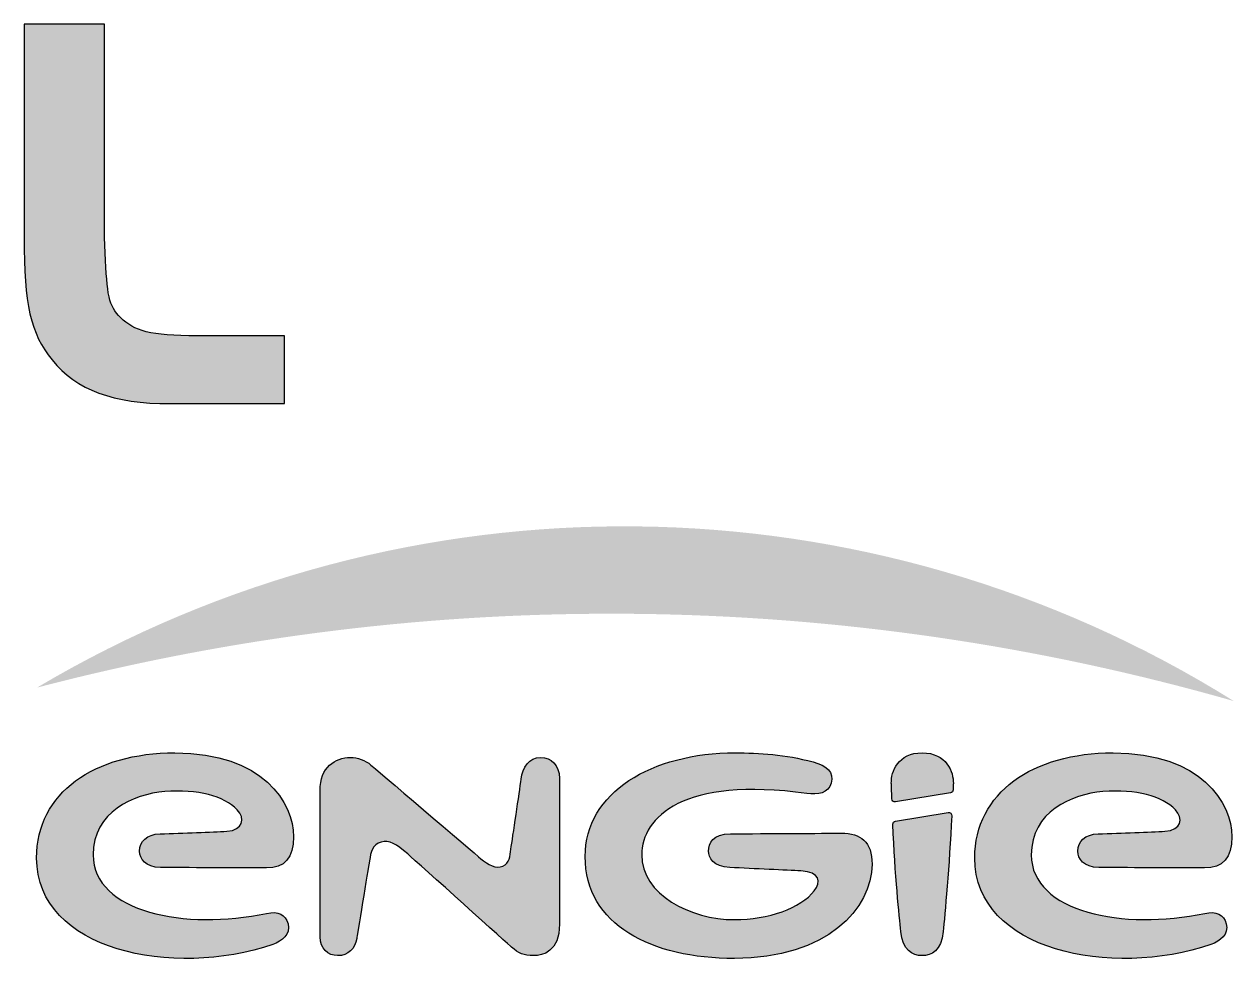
# Paper-space layout 'A0' of a CAD drawing. Header units: millimetres. Extents: x -1102 to 86, y 80 to 920.
# Drawn here: x -56.96 to -36.76, y 121.52 to 137.48 of the extents above; entities that cross this region are included whole.
import ezdxf
from ezdxf.enums import TextEntityAlignment as Align

# ---------------------------------------------------------------- set-up
doc = ezdxf.new("R2010")
doc.units = ezdxf.units.MM
doc.header["$LTSCALE"] = 0.5
doc.layers.add('Border', color=7, linetype='Continuous', lineweight=0)
for name, color, linetype in [('Border_TextCZAtr', 7, 'Continuous'), ('BorderBW', 7, 'Continuous'), ('BorderColor', 7, 'Continuous')]:
    doc.layers.add(name, color=color, linetype=linetype)
doc.styles.add('Arial_1.5', font='arial.ttf', dxfattribs={"height": 1.5})
doc.styles.add('Arial_4.0', font='arial.ttf', dxfattribs={"width": 0.9, "height": 4})
doc.styles.add('Arial_6.5', font='arial.ttf', dxfattribs={"width": 0.8, "height": 6.5})

# ---------------------------------------------------------------- blocks, each defined once
blk = doc.blocks.new('LogoTE')
at = {"layer": 'BorderColor', "true_color": 0x1c2691, "extrusion": (0, 0, -1)}
h = blk.add_hatch(color=164, dxfattribs=at)
edge = h.paths.add_edge_path()
edge.add_line((-14.873, 7.43), (-14.873, 3.864))
edge.add_line((-14.873, 3.864), (-14.893, 3.483))
edge.add_spline(control_points=[(-14.893, 3.483), (-14.92, 2.836), (-14.959, 2.694), (-15.186, 2.486), (-15.426, 2.276), (-15.711, 2.219), (-16.584, 2.219)], knot_values=[0, 0, 0, 0, 0.5, 0.5, 0.5, 1, 1, 1, 1], degree=3, periodic=0)
edge.add_line((-16.584, 2.219), (-17.878, 2.219))
edge.add_line((-17.878, 2.219), (-17.878, 1.088))
edge.add_line((-17.878, 1.088), (-15.976, 1.088))
edge.add_spline(control_points=[(-15.976, 1.088), (-15.016, 1.088), (-14.407, 1.315), (-13.999, 1.819), (-13.636, 2.257), (-13.532, 2.752), (-13.532, 3.864)], knot_values=[0, 0, 0, 0, 0.5, 0.5, 0.5, 1, 1, 1, 1], degree=3, periodic=0)
edge.add_line((-13.532, 3.864), (-13.532, 7.43))
edge.add_line((-13.532, 7.43), (-14.873, 7.43))
at = {"layer": 'BorderColor', "true_color": 0x00aaff}
blk.add_hatch(color=140, dxfattribs=at).paths.add_polyline_path([(33.736, -3.882, 0.280782), (13.747, -3.657, -0.13455)])
h = blk.add_hatch(color=140, dxfattribs=at)
edge = h.paths.add_edge_path()
edge.add_spline(control_points=[(17.582, -7.43), (16.23, -7.721), (14.685, -7.41), (14.685, -6.454), (14.685, -5.732), (15.354, -5.438), (15.88, -5.396), (16.435, -5.352), (16.867, -5.468), (17.09, -5.699), (17.229, -5.843), (17.191, -6.04), (16.918, -6.057), (16.665, -6.072), (16.195, -6.087), (15.801, -6.101), (15.579, -6.11), (15.46, -6.229), (15.46, -6.39), (15.46, -6.517), (15.555, -6.663), (15.811, -6.664), (16.179, -6.665), (17.113, -6.671), (17.577, -6.672), (17.882, -6.674), (18.033, -6.502), (18.033, -6.15), (18.033, -5.592), (17.528, -4.747), (16.049, -4.747), (14.709, -4.747), (13.74, -5.414), (13.74, -6.505), (13.74, -8.052), (16.016, -8.524), (17.685, -7.949), (17.843, -7.895), (17.985, -7.781), (17.939, -7.605), (17.901, -7.448), (17.771, -7.388), (17.582, -7.43)], knot_values=[0, 0, 0, 0, 0.071429, 0.071429, 0.071429, 0.142857, 0.142857, 0.142857, 0.214286, 0.214286, 0.214286, 0.285714, 0.285714, 0.285714, 0.357143, 0.357143, 0.357143, 0.428571, 0.428571, 0.428571, 0.5, 0.5, 0.5, 0.571429, 0.571429, 0.571429, 0.642857, 0.642857, 0.642857, 0.714286, 0.714286, 0.714286, 0.785714, 0.785714, 0.785714, 0.857143, 0.857143, 0.857143, 0.928571, 0.928571, 0.928571, 1, 1, 1, 1], degree=3, periodic=0)
h = blk.add_hatch(color=140, dxfattribs=at)
edge = h.paths.add_edge_path()
edge.add_spline(control_points=[(22.16, -4.825), (21.962, -4.825), (21.858, -4.988), (21.834, -5.186), (21.805, -5.404), (21.689, -6.164), (21.663, -6.356), (21.649, -6.472), (21.64, -6.593), (21.527, -6.642), (21.416, -6.692), (21.279, -6.616), (21.162, -6.517)], knot_values=[0, 0, 0, 0, 0.25, 0.25, 0.25, 0.5, 0.5, 0.5, 0.75, 0.75, 0.75, 1, 1, 1, 1], degree=3, periodic=0)
edge.add_line((21.162, -6.517), (19.324, -4.952))
edge.add_spline(control_points=[(19.324, -4.952), (19.227, -4.866), (19.102, -4.825), (18.983, -4.825), (18.724, -4.825), (18.474, -4.986), (18.474, -5.381)], knot_values=[0, 0, 0, 0, 0.5, 0.5, 0.5, 1, 1, 1, 1], degree=3, periodic=0)
edge.add_line((18.474, -5.381), (18.474, -7.825))
edge.add_spline(control_points=[(18.474, -7.825), (18.474, -8.015), (18.608, -8.137), (18.768, -8.137), (18.945, -8.137), (19.06, -8.02), (19.086, -7.848), (19.086, -7.848), (19.276, -6.683), (19.299, -6.553), (19.324, -6.402), (19.348, -6.283), (19.494, -6.239), (19.625, -6.197), (19.751, -6.274), (19.938, -6.437), (20.121, -6.596), (21.671, -7.996), (21.671, -7.996), (21.789, -8.096), (21.875, -8.137), (22.043, -8.137), (22.195, -8.137), (22.472, -8.075), (22.472, -7.609)], knot_values=[0, 0, 0, 0, 0.125, 0.125, 0.125, 0.25, 0.25, 0.25, 0.375, 0.375, 0.375, 0.5, 0.5, 0.5, 0.625, 0.625, 0.625, 0.75, 0.75, 0.75, 0.875, 0.875, 0.875, 1, 1, 1, 1], degree=3, periodic=0)
edge.add_line((22.472, -7.609), (22.472, -5.175))
edge.add_spline(control_points=[(22.472, -5.175), (22.472, -4.949), (22.333, -4.825), (22.16, -4.825)], knot_values=[0, 0, 0, 0, 1, 1, 1, 1], degree=3, periodic=0)
h = blk.add_hatch(color=140, dxfattribs=at)
edge = h.paths.add_edge_path()
edge.add_spline(control_points=[(27.183, -6.091), (26.878, -6.091), (25.933, -6.099), (25.329, -6.1), (25.036, -6.101), (24.962, -6.258), (24.962, -6.388), (24.962, -6.502), (25.042, -6.649), (25.316, -6.663), (25.731, -6.685), (26.263, -6.709), (26.506, -6.722), (26.836, -6.738), (26.84, -6.908), (26.729, -7.053), (26.504, -7.344), (25.961, -7.535), (25.397, -7.535), (24.658, -7.535), (23.847, -7.115), (23.847, -6.45), (23.847, -5.826), (24.542, -5.138), (26.606, -5.428), (26.788, -5.454), (26.967, -5.421), (27.012, -5.253), (27.059, -5.075), (26.943, -4.96), (26.708, -4.898), (26.241, -4.775), (25.814, -4.747), (25.407, -4.747), (24.016, -4.747), (22.903, -5.41), (22.903, -6.481), (22.903, -7.625), (24.013, -8.185), (25.397, -8.185), (26.942, -8.185), (27.695, -7.344), (27.695, -6.609), (27.695, -6.234), (27.504, -6.091), (27.183, -6.091)], knot_values=[0, 0, 0, 0, 0.066667, 0.066667, 0.066667, 0.133333, 0.133333, 0.133333, 0.2, 0.2, 0.2, 0.266667, 0.266667, 0.266667, 0.333333, 0.333333, 0.333333, 0.4, 0.4, 0.4, 0.466667, 0.466667, 0.466667, 0.533333, 0.533333, 0.533333, 0.6, 0.6, 0.6, 0.666667, 0.666667, 0.666667, 0.733333, 0.733333, 0.733333, 0.8, 0.8, 0.8, 0.866667, 0.866667, 0.866667, 0.933333, 0.933333, 0.933333, 1, 1, 1, 1], degree=3, periodic=0)
h = blk.add_hatch(color=140, dxfattribs=at)
edge = h.paths.add_edge_path()
edge.add_spline(control_points=[(28.532, -4.747), (28.128, -4.747), (28.01, -5.062), (28.016, -5.256), (28.017, -5.292), (28.02, -5.392), (28.026, -5.516), (28.027, -5.544), (28.053, -5.57), (28.087, -5.566)], knot_values=[0, 0, 0, 0, 0.333333, 0.333333, 0.333333, 0.666667, 0.666667, 0.666667, 1, 1, 1, 1], degree=3, periodic=0)
edge.add_line((28.087, -5.566), (29.004, -5.417))
edge.add_spline(control_points=[(29.004, -5.417), (29.033, -5.411), (29.047, -5.39), (29.048, -5.367), (29.051, -5.323), (29.052, -5.279), (29.052, -5.258), (29.057, -5.072), (28.937, -4.747), (28.532, -4.747)], knot_values=[0, 0, 0, 0, 0.333333, 0.333333, 0.333333, 0.666667, 0.666667, 0.666667, 1, 1, 1, 1], degree=3, periodic=0)
h = blk.add_hatch(color=140, dxfattribs=at)
edge = h.paths.add_edge_path()
edge.add_spline(control_points=[(33.25, -7.43), (31.9, -7.721), (30.354, -7.41), (30.354, -6.454), (30.354, -5.732), (31.024, -5.438), (31.551, -5.396), (32.103, -5.352), (32.538, -5.468), (32.76, -5.699), (32.9, -5.843), (32.861, -6.04), (32.587, -6.057), (32.336, -6.072), (31.863, -6.087), (31.471, -6.101), (31.249, -6.11), (31.13, -6.229), (31.13, -6.39), (31.13, -6.517), (31.226, -6.663), (31.481, -6.664), (31.85, -6.665), (32.783, -6.671), (33.247, -6.672), (33.552, -6.674), (33.704, -6.502), (33.704, -6.15), (33.704, -5.592), (33.197, -4.747), (31.719, -4.747), (30.379, -4.747), (29.41, -5.414), (29.41, -6.505), (29.41, -8.052), (31.687, -8.524), (33.355, -7.949), (33.512, -7.895), (33.656, -7.781), (33.61, -7.605), (33.571, -7.448), (33.441, -7.388), (33.25, -7.43)], knot_values=[0, 0, 0, 0, 0.071429, 0.071429, 0.071429, 0.142857, 0.142857, 0.142857, 0.214286, 0.214286, 0.214286, 0.285714, 0.285714, 0.285714, 0.357143, 0.357143, 0.357143, 0.428571, 0.428571, 0.428571, 0.5, 0.5, 0.5, 0.571429, 0.571429, 0.571429, 0.642857, 0.642857, 0.642857, 0.714286, 0.714286, 0.714286, 0.785714, 0.785714, 0.785714, 0.857143, 0.857143, 0.857143, 0.928571, 0.928571, 0.928571, 1, 1, 1, 1], degree=3, periodic=0)
h = blk.add_hatch(color=140, dxfattribs=at)
edge = h.paths.add_edge_path()
edge.add_spline(control_points=[(28.042, -5.942), (28.073, -6.786), (28.151, -7.485), (28.174, -7.731), (28.203, -8.047), (28.366, -8.137), (28.53, -8.137), (28.688, -8.137), (28.855, -8.055), (28.884, -7.734), (28.907, -7.463), (28.987, -6.628), (29.026, -5.803), (29.028, -5.76), (28.997, -5.741), (28.964, -5.747)], knot_values=[0, 0, 0, 0, 0.2, 0.2, 0.2, 0.4, 0.4, 0.4, 0.6, 0.6, 0.6, 0.8, 0.8, 0.8, 1, 1, 1, 1], degree=3, periodic=0)
edge.add_line((28.964, -5.747), (28.085, -5.89))
edge.add_spline(control_points=[(28.085, -5.89), (28.061, -5.896), (28.041, -5.917), (28.042, -5.942)], knot_values=[0, 0, 0, 0, 1, 1, 1, 1], degree=3, periodic=0)
at = {"layer": 'BorderColor', "color": 164, "true_color": 0x1c2691}
blk.add_open_spline([(14.873, 7.43), (14.873, 7.43), (14.873, 3.864), (14.873, 3.864), (14.873, 3.864), (14.893, 3.483), (14.893, 3.483), (14.92, 2.836), (14.959, 2.694), (15.186, 2.486), (15.426, 2.276), (15.711, 2.219), (16.584, 2.219), (16.584, 2.219), (17.878, 2.219), (17.878, 2.219), (17.878, 2.219), (17.878, 1.088), (17.878, 1.088), (17.878, 1.088), (16.439, 1.088), (16.439, 1.088), (16.439, 1.088), (15.976, 1.088), (15.976, 1.088), (15.016, 1.088), (14.407, 1.315), (13.999, 1.819), (13.636, 2.257), (13.532, 2.752), (13.532, 3.864), (13.532, 3.864), (13.532, 7.43), (13.532, 7.43), (13.532, 7.43), (14.873, 7.43), (14.873, 7.43)], degree=3, knots=[0, 0, 0, 0, 1, 1, 1, 2, 2, 2, 3, 3, 3, 4, 4, 4, 5, 5, 5, 6, 6, 6, 7, 7, 7, 8, 8, 8, 9, 9, 9, 10, 10, 10, 11, 11, 11, 12, 12, 12, 12], dxfattribs=at)
at = {"layer": 'BorderColor', "color": 140, "true_color": 0x00aaff}
for points, knots in [([(17.582, -7.43), (16.23, -7.721), (14.685, -7.41), (14.685, -6.454), (14.685, -5.732), (15.354, -5.438), (15.88, -5.396), (16.435, -5.352), (16.867, -5.468), (17.09, -5.699), (17.229, -5.843), (17.191, -6.04), (16.918, -6.057), (16.665, -6.072), (16.195, -6.087), (15.801, -6.101), (15.579, -6.11), (15.46, -6.229), (15.46, -6.39), (15.46, -6.517), (15.555, -6.663), (15.811, -6.664), (16.179, -6.665), (17.113, -6.671), (17.577, -6.672), (17.882, -6.674), (18.033, -6.502), (18.033, -6.15), (18.033, -5.592), (17.528, -4.747), (16.049, -4.747), (14.709, -4.747), (13.74, -5.414), (13.74, -6.505), (13.74, -8.052), (16.016, -8.524), (17.685, -7.949), (17.843, -7.895), (17.985, -7.781), (17.939, -7.605), (17.901, -7.448), (17.771, -7.388), (17.582, -7.43)], [0, 0, 0, 0, 1, 1, 1, 2, 2, 2, 3, 3, 3, 4, 4, 4, 5, 5, 5, 6, 6, 6, 7, 7, 7, 8, 8, 8, 9, 9, 9, 10, 10, 10, 11, 11, 11, 12, 12, 12, 13, 13, 13, 14, 14, 14, 14]), ([(22.16, -4.825), (21.962, -4.825), (21.858, -4.988), (21.834, -5.186), (21.805, -5.404), (21.689, -6.164), (21.663, -6.356), (21.649, -6.472), (21.64, -6.593), (21.527, -6.642), (21.416, -6.692), (21.279, -6.616), (21.162, -6.517), (21.046, -6.418), (19.324, -4.952), (19.324, -4.952), (19.227, -4.866), (19.102, -4.825), (18.983, -4.825), (18.724, -4.825), (18.474, -4.986), (18.474, -5.381), (18.474, -5.381), (18.474, -7.825), (18.474, -7.825), (18.474, -8.015), (18.608, -8.137), (18.768, -8.137), (18.945, -8.137), (19.06, -8.02), (19.086, -7.848), (19.086, -7.848), (19.276, -6.683), (19.299, -6.553), (19.324, -6.402), (19.348, -6.283), (19.494, -6.239), (19.625, -6.197), (19.751, -6.274), (19.938, -6.437), (20.121, -6.596), (21.671, -7.996), (21.671, -7.996), (21.789, -8.096), (21.875, -8.137), (22.043, -8.137), (22.195, -8.137), (22.472, -8.075), (22.472, -7.609), (22.472, -7.609), (22.472, -5.175), (22.472, -5.175), (22.472, -4.949), (22.333, -4.825), (22.16, -4.825)], [0, 0, 0, 0, 1, 1, 1, 2, 2, 2, 3, 3, 3, 4, 4, 4, 5, 5, 5, 6, 6, 6, 7, 7, 7, 8, 8, 8, 9, 9, 9, 10, 10, 10, 11, 11, 11, 12, 12, 12, 13, 13, 13, 14, 14, 14, 15, 15, 15, 16, 16, 16, 17, 17, 17, 18, 18, 18, 18]), ([(27.183, -6.091), (26.878, -6.091), (25.933, -6.099), (25.329, -6.1), (25.036, -6.101), (24.962, -6.258), (24.962, -6.388), (24.962, -6.502), (25.042, -6.649), (25.316, -6.663), (25.731, -6.685), (26.263, -6.709), (26.506, -6.722), (26.836, -6.738), (26.84, -6.908), (26.729, -7.053), (26.504, -7.344), (25.961, -7.535), (25.397, -7.535), (24.658, -7.535), (23.847, -7.115), (23.847, -6.45), (23.847, -5.826), (24.542, -5.138), (26.606, -5.428), (26.788, -5.454), (26.967, -5.421), (27.012, -5.253), (27.059, -5.075), (26.943, -4.96), (26.708, -4.898), (26.241, -4.775), (25.814, -4.747), (25.407, -4.747), (24.016, -4.747), (22.903, -5.41), (22.903, -6.481), (22.903, -7.625), (24.013, -8.185), (25.397, -8.185), (26.942, -8.185), (27.695, -7.344), (27.695, -6.609), (27.695, -6.234), (27.504, -6.091), (27.183, -6.091)], [0, 0, 0, 0, 1, 1, 1, 2, 2, 2, 3, 3, 3, 4, 4, 4, 5, 5, 5, 6, 6, 6, 7, 7, 7, 8, 8, 8, 9, 9, 9, 10, 10, 10, 11, 11, 11, 12, 12, 12, 13, 13, 13, 14, 14, 14, 15, 15, 15, 15]), ([(28.532, -4.747), (28.128, -4.747), (28.01, -5.062), (28.016, -5.256), (28.017, -5.292), (28.02, -5.392), (28.026, -5.516), (28.027, -5.544), (28.053, -5.57), (28.087, -5.566), (28.087, -5.566), (29.004, -5.417), (29.004, -5.417), (29.033, -5.411), (29.047, -5.39), (29.048, -5.367), (29.051, -5.323), (29.052, -5.279), (29.052, -5.258), (29.057, -5.072), (28.937, -4.747), (28.532, -4.747)], [0, 0, 0, 0, 1, 1, 1, 2, 2, 2, 3, 3, 3, 4, 4, 4, 5, 5, 5, 6, 6, 6, 7, 7, 7, 7]), ([(33.25, -7.43), (31.9, -7.721), (30.354, -7.41), (30.354, -6.454), (30.354, -5.732), (31.024, -5.438), (31.551, -5.396), (32.103, -5.352), (32.538, -5.468), (32.76, -5.699), (32.9, -5.843), (32.861, -6.04), (32.587, -6.057), (32.336, -6.072), (31.863, -6.087), (31.471, -6.101), (31.249, -6.11), (31.13, -6.229), (31.13, -6.39), (31.13, -6.517), (31.226, -6.663), (31.481, -6.664), (31.85, -6.665), (32.783, -6.671), (33.247, -6.672), (33.552, -6.674), (33.704, -6.502), (33.704, -6.15), (33.704, -5.592), (33.197, -4.747), (31.719, -4.747), (30.379, -4.747), (29.41, -5.414), (29.41, -6.505), (29.41, -8.052), (31.687, -8.524), (33.355, -7.949), (33.512, -7.895), (33.656, -7.781), (33.61, -7.605), (33.571, -7.448), (33.441, -7.388), (33.25, -7.43)], [0, 0, 0, 0, 1, 1, 1, 2, 2, 2, 3, 3, 3, 4, 4, 4, 5, 5, 5, 6, 6, 6, 7, 7, 7, 8, 8, 8, 9, 9, 9, 10, 10, 10, 11, 11, 11, 12, 12, 12, 13, 13, 13, 14, 14, 14, 14]), ([(28.042, -5.942), (28.073, -6.786), (28.151, -7.485), (28.174, -7.731), (28.203, -8.047), (28.366, -8.137), (28.53, -8.137), (28.688, -8.137), (28.855, -8.055), (28.884, -7.734), (28.907, -7.463), (28.987, -6.628), (29.026, -5.803), (29.028, -5.76), (28.997, -5.741), (28.964, -5.747), (28.964, -5.747), (28.085, -5.89), (28.085, -5.89), (28.061, -5.896), (28.041, -5.917), (28.042, -5.942)], [0, 0, 0, 0, 1, 1, 1, 2, 2, 2, 3, 3, 3, 4, 4, 4, 5, 5, 5, 6, 6, 6, 7, 7, 7, 7])]:
    blk.add_open_spline(points, degree=3, knots=knots, dxfattribs=at)
blk = doc.blocks.new('LogoTEbw')
at = {"layer": 'BorderBW', "extrusion": (0, 0, -1)}
h = blk.add_hatch(color=256, dxfattribs=at)
edge = h.paths.add_edge_path()
edge.add_line((-14.873, 7.43), (-14.873, 3.864))
edge.add_line((-14.873, 3.864), (-14.893, 3.483))
edge.add_spline(control_points=[(-14.893, 3.483), (-14.92, 2.836), (-14.959, 2.694), (-15.186, 2.486), (-15.426, 2.276), (-15.711, 2.219), (-16.584, 2.219)], knot_values=[0, 0, 0, 0, 0.5, 0.5, 0.5, 1, 1, 1, 1], degree=3, periodic=0)
edge.add_line((-16.584, 2.219), (-17.878, 2.219))
edge.add_line((-17.878, 2.219), (-17.878, 1.088))
edge.add_line((-17.878, 1.088), (-15.976, 1.088))
edge.add_spline(control_points=[(-15.976, 1.088), (-15.016, 1.088), (-14.407, 1.315), (-13.999, 1.819), (-13.636, 2.257), (-13.532, 2.752), (-13.532, 3.864)], knot_values=[0, 0, 0, 0, 0.5, 0.5, 0.5, 1, 1, 1, 1], degree=3, periodic=0)
edge.add_line((-13.532, 3.864), (-13.532, 7.43))
edge.add_line((-13.532, 7.43), (-14.873, 7.43))
at = {"layer": 'BorderBW'}
blk.add_hatch(color=256, dxfattribs=at).paths.add_polyline_path([(33.736, -3.882, 0.280782), (13.747, -3.657, -0.13455)])
h = blk.add_hatch(color=256, dxfattribs=at)
edge = h.paths.add_edge_path()
edge.add_spline(control_points=[(17.582, -7.43), (16.23, -7.721), (14.685, -7.41), (14.685, -6.454), (14.685, -5.732), (15.354, -5.438), (15.88, -5.396), (16.435, -5.352), (16.867, -5.468), (17.09, -5.699), (17.229, -5.843), (17.191, -6.04), (16.918, -6.057), (16.665, -6.072), (16.195, -6.087), (15.801, -6.101), (15.579, -6.11), (15.46, -6.229), (15.46, -6.39), (15.46, -6.517), (15.555, -6.663), (15.811, -6.664), (16.179, -6.665), (17.113, -6.671), (17.577, -6.672), (17.882, -6.674), (18.033, -6.502), (18.033, -6.15), (18.033, -5.592), (17.528, -4.747), (16.049, -4.747), (14.709, -4.747), (13.74, -5.414), (13.74, -6.505), (13.74, -8.052), (16.016, -8.524), (17.685, -7.949), (17.843, -7.895), (17.985, -7.781), (17.939, -7.605), (17.901, -7.448), (17.771, -7.388), (17.582, -7.43)], knot_values=[0, 0, 0, 0, 0.071429, 0.071429, 0.071429, 0.142857, 0.142857, 0.142857, 0.214286, 0.214286, 0.214286, 0.285714, 0.285714, 0.285714, 0.357143, 0.357143, 0.357143, 0.428571, 0.428571, 0.428571, 0.5, 0.5, 0.5, 0.571429, 0.571429, 0.571429, 0.642857, 0.642857, 0.642857, 0.714286, 0.714286, 0.714286, 0.785714, 0.785714, 0.785714, 0.857143, 0.857143, 0.857143, 0.928571, 0.928571, 0.928571, 1, 1, 1, 1], degree=3, periodic=0)
h = blk.add_hatch(color=256, dxfattribs=at)
edge = h.paths.add_edge_path()
edge.add_spline(control_points=[(22.16, -4.825), (21.962, -4.825), (21.858, -4.988), (21.834, -5.186), (21.805, -5.404), (21.689, -6.164), (21.663, -6.356), (21.649, -6.472), (21.64, -6.593), (21.527, -6.642), (21.416, -6.692), (21.279, -6.616), (21.162, -6.517)], knot_values=[0, 0, 0, 0, 0.25, 0.25, 0.25, 0.5, 0.5, 0.5, 0.75, 0.75, 0.75, 1, 1, 1, 1], degree=3, periodic=0)
edge.add_line((21.162, -6.517), (19.324, -4.952))
edge.add_spline(control_points=[(19.324, -4.952), (19.227, -4.866), (19.102, -4.825), (18.983, -4.825), (18.724, -4.825), (18.474, -4.986), (18.474, -5.381)], knot_values=[0, 0, 0, 0, 0.5, 0.5, 0.5, 1, 1, 1, 1], degree=3, periodic=0)
edge.add_line((18.474, -5.381), (18.474, -7.825))
edge.add_spline(control_points=[(18.474, -7.825), (18.474, -8.015), (18.608, -8.137), (18.768, -8.137), (18.945, -8.137), (19.06, -8.02), (19.086, -7.848), (19.086, -7.848), (19.276, -6.683), (19.299, -6.553), (19.324, -6.402), (19.348, -6.283), (19.494, -6.239), (19.625, -6.197), (19.751, -6.274), (19.938, -6.437), (20.121, -6.596), (21.671, -7.996), (21.671, -7.996), (21.789, -8.096), (21.875, -8.137), (22.043, -8.137), (22.195, -8.137), (22.472, -8.075), (22.472, -7.609)], knot_values=[0, 0, 0, 0, 0.125, 0.125, 0.125, 0.25, 0.25, 0.25, 0.375, 0.375, 0.375, 0.5, 0.5, 0.5, 0.625, 0.625, 0.625, 0.75, 0.75, 0.75, 0.875, 0.875, 0.875, 1, 1, 1, 1], degree=3, periodic=0)
edge.add_line((22.472, -7.609), (22.472, -5.175))
edge.add_spline(control_points=[(22.472, -5.175), (22.472, -4.949), (22.333, -4.825), (22.16, -4.825)], knot_values=[0, 0, 0, 0, 1, 1, 1, 1], degree=3, periodic=0)
h = blk.add_hatch(color=256, dxfattribs=at)
edge = h.paths.add_edge_path()
edge.add_spline(control_points=[(27.183, -6.091), (26.878, -6.091), (25.933, -6.099), (25.329, -6.1), (25.036, -6.101), (24.962, -6.258), (24.962, -6.388), (24.962, -6.502), (25.042, -6.649), (25.316, -6.663), (25.731, -6.685), (26.263, -6.709), (26.506, -6.722), (26.836, -6.738), (26.84, -6.908), (26.729, -7.053), (26.504, -7.344), (25.961, -7.535), (25.397, -7.535), (24.658, -7.535), (23.847, -7.115), (23.847, -6.45), (23.847, -5.826), (24.542, -5.138), (26.606, -5.428), (26.788, -5.454), (26.967, -5.421), (27.012, -5.253), (27.059, -5.075), (26.943, -4.96), (26.708, -4.898), (26.241, -4.775), (25.814, -4.747), (25.407, -4.747), (24.016, -4.747), (22.903, -5.41), (22.903, -6.481), (22.903, -7.625), (24.013, -8.185), (25.397, -8.185), (26.942, -8.185), (27.695, -7.344), (27.695, -6.609), (27.695, -6.234), (27.504, -6.091), (27.183, -6.091)], knot_values=[0, 0, 0, 0, 0.066667, 0.066667, 0.066667, 0.133333, 0.133333, 0.133333, 0.2, 0.2, 0.2, 0.266667, 0.266667, 0.266667, 0.333333, 0.333333, 0.333333, 0.4, 0.4, 0.4, 0.466667, 0.466667, 0.466667, 0.533333, 0.533333, 0.533333, 0.6, 0.6, 0.6, 0.666667, 0.666667, 0.666667, 0.733333, 0.733333, 0.733333, 0.8, 0.8, 0.8, 0.866667, 0.866667, 0.866667, 0.933333, 0.933333, 0.933333, 1, 1, 1, 1], degree=3, periodic=0)
h = blk.add_hatch(color=256, dxfattribs=at)
edge = h.paths.add_edge_path()
edge.add_spline(control_points=[(28.532, -4.747), (28.128, -4.747), (28.01, -5.062), (28.016, -5.256), (28.017, -5.292), (28.02, -5.392), (28.026, -5.516), (28.027, -5.544), (28.053, -5.57), (28.087, -5.566)], knot_values=[0, 0, 0, 0, 0.333333, 0.333333, 0.333333, 0.666667, 0.666667, 0.666667, 1, 1, 1, 1], degree=3, periodic=0)
edge.add_line((28.087, -5.566), (29.004, -5.417))
edge.add_spline(control_points=[(29.004, -5.417), (29.033, -5.411), (29.047, -5.39), (29.048, -5.367), (29.051, -5.323), (29.052, -5.279), (29.052, -5.258), (29.057, -5.072), (28.937, -4.747), (28.532, -4.747)], knot_values=[0, 0, 0, 0, 0.333333, 0.333333, 0.333333, 0.666667, 0.666667, 0.666667, 1, 1, 1, 1], degree=3, periodic=0)
h = blk.add_hatch(color=256, dxfattribs=at)
edge = h.paths.add_edge_path()
edge.add_spline(control_points=[(33.25, -7.43), (31.9, -7.721), (30.354, -7.41), (30.354, -6.454), (30.354, -5.732), (31.024, -5.438), (31.551, -5.396), (32.103, -5.352), (32.538, -5.468), (32.76, -5.699), (32.9, -5.843), (32.861, -6.04), (32.587, -6.057), (32.336, -6.072), (31.863, -6.087), (31.471, -6.101), (31.249, -6.11), (31.13, -6.229), (31.13, -6.39), (31.13, -6.517), (31.226, -6.663), (31.481, -6.664), (31.85, -6.665), (32.783, -6.671), (33.247, -6.672), (33.552, -6.674), (33.704, -6.502), (33.704, -6.15), (33.704, -5.592), (33.197, -4.747), (31.719, -4.747), (30.379, -4.747), (29.41, -5.414), (29.41, -6.505), (29.41, -8.052), (31.687, -8.524), (33.355, -7.949), (33.512, -7.895), (33.656, -7.781), (33.61, -7.605), (33.571, -7.448), (33.441, -7.388), (33.25, -7.43)], knot_values=[0, 0, 0, 0, 0.071429, 0.071429, 0.071429, 0.142857, 0.142857, 0.142857, 0.214286, 0.214286, 0.214286, 0.285714, 0.285714, 0.285714, 0.357143, 0.357143, 0.357143, 0.428571, 0.428571, 0.428571, 0.5, 0.5, 0.5, 0.571429, 0.571429, 0.571429, 0.642857, 0.642857, 0.642857, 0.714286, 0.714286, 0.714286, 0.785714, 0.785714, 0.785714, 0.857143, 0.857143, 0.857143, 0.928571, 0.928571, 0.928571, 1, 1, 1, 1], degree=3, periodic=0)
h = blk.add_hatch(color=256, dxfattribs=at)
edge = h.paths.add_edge_path()
edge.add_spline(control_points=[(28.042, -5.942), (28.073, -6.786), (28.151, -7.485), (28.174, -7.731), (28.203, -8.047), (28.366, -8.137), (28.53, -8.137), (28.688, -8.137), (28.855, -8.055), (28.884, -7.734), (28.907, -7.463), (28.987, -6.628), (29.026, -5.803), (29.028, -5.76), (28.997, -5.741), (28.964, -5.747)], knot_values=[0, 0, 0, 0, 0.2, 0.2, 0.2, 0.4, 0.4, 0.4, 0.6, 0.6, 0.6, 0.8, 0.8, 0.8, 1, 1, 1, 1], degree=3, periodic=0)
edge.add_line((28.964, -5.747), (28.085, -5.89))
edge.add_spline(control_points=[(28.085, -5.89), (28.061, -5.896), (28.041, -5.917), (28.042, -5.942)], knot_values=[0, 0, 0, 0, 1, 1, 1, 1], degree=3, periodic=0)
for points, knots in [([(14.873, 7.43), (14.873, 7.43), (14.873, 3.864), (14.873, 3.864), (14.873, 3.864), (14.893, 3.483), (14.893, 3.483), (14.92, 2.836), (14.959, 2.694), (15.186, 2.486), (15.426, 2.276), (15.711, 2.219), (16.584, 2.219), (16.584, 2.219), (17.878, 2.219), (17.878, 2.219), (17.878, 2.219), (17.878, 1.088), (17.878, 1.088), (17.878, 1.088), (16.439, 1.088), (16.439, 1.088), (16.439, 1.088), (15.976, 1.088), (15.976, 1.088), (15.016, 1.088), (14.407, 1.315), (13.999, 1.819), (13.636, 2.257), (13.532, 2.752), (13.532, 3.864), (13.532, 3.864), (13.532, 7.43), (13.532, 7.43), (13.532, 7.43), (14.873, 7.43), (14.873, 7.43)], [0, 0, 0, 0, 1, 1, 1, 2, 2, 2, 3, 3, 3, 4, 4, 4, 5, 5, 5, 6, 6, 6, 7, 7, 7, 8, 8, 8, 9, 9, 9, 10, 10, 10, 11, 11, 11, 12, 12, 12, 12]), ([(17.582, -7.43), (16.23, -7.721), (14.685, -7.41), (14.685, -6.454), (14.685, -5.732), (15.354, -5.438), (15.88, -5.396), (16.435, -5.352), (16.867, -5.468), (17.09, -5.699), (17.229, -5.843), (17.191, -6.04), (16.918, -6.057), (16.665, -6.072), (16.195, -6.087), (15.801, -6.101), (15.579, -6.11), (15.46, -6.229), (15.46, -6.39), (15.46, -6.517), (15.555, -6.663), (15.811, -6.664), (16.179, -6.665), (17.113, -6.671), (17.577, -6.672), (17.882, -6.674), (18.033, -6.502), (18.033, -6.15), (18.033, -5.592), (17.528, -4.747), (16.049, -4.747), (14.709, -4.747), (13.74, -5.414), (13.74, -6.505), (13.74, -8.052), (16.016, -8.524), (17.685, -7.949), (17.843, -7.895), (17.985, -7.781), (17.939, -7.605), (17.901, -7.448), (17.771, -7.388), (17.582, -7.43)], [0, 0, 0, 0, 1, 1, 1, 2, 2, 2, 3, 3, 3, 4, 4, 4, 5, 5, 5, 6, 6, 6, 7, 7, 7, 8, 8, 8, 9, 9, 9, 10, 10, 10, 11, 11, 11, 12, 12, 12, 13, 13, 13, 14, 14, 14, 14]), ([(22.16, -4.825), (21.962, -4.825), (21.858, -4.988), (21.834, -5.186), (21.805, -5.404), (21.689, -6.164), (21.663, -6.356), (21.649, -6.472), (21.64, -6.593), (21.527, -6.642), (21.416, -6.692), (21.279, -6.616), (21.162, -6.517), (21.046, -6.418), (19.324, -4.952), (19.324, -4.952), (19.227, -4.866), (19.102, -4.825), (18.983, -4.825), (18.724, -4.825), (18.474, -4.986), (18.474, -5.381), (18.474, -5.381), (18.474, -7.825), (18.474, -7.825), (18.474, -8.015), (18.608, -8.137), (18.768, -8.137), (18.945, -8.137), (19.06, -8.02), (19.086, -7.848), (19.086, -7.848), (19.276, -6.683), (19.299, -6.553), (19.324, -6.402), (19.348, -6.283), (19.494, -6.239), (19.625, -6.197), (19.751, -6.274), (19.938, -6.437), (20.121, -6.596), (21.671, -7.996), (21.671, -7.996), (21.789, -8.096), (21.875, -8.137), (22.043, -8.137), (22.195, -8.137), (22.472, -8.075), (22.472, -7.609), (22.472, -7.609), (22.472, -5.175), (22.472, -5.175), (22.472, -4.949), (22.333, -4.825), (22.16, -4.825)], [0, 0, 0, 0, 1, 1, 1, 2, 2, 2, 3, 3, 3, 4, 4, 4, 5, 5, 5, 6, 6, 6, 7, 7, 7, 8, 8, 8, 9, 9, 9, 10, 10, 10, 11, 11, 11, 12, 12, 12, 13, 13, 13, 14, 14, 14, 15, 15, 15, 16, 16, 16, 17, 17, 17, 18, 18, 18, 18]), ([(27.183, -6.091), (26.878, -6.091), (25.933, -6.099), (25.329, -6.1), (25.036, -6.101), (24.962, -6.258), (24.962, -6.388), (24.962, -6.502), (25.042, -6.649), (25.316, -6.663), (25.731, -6.685), (26.263, -6.709), (26.506, -6.722), (26.836, -6.738), (26.84, -6.908), (26.729, -7.053), (26.504, -7.344), (25.961, -7.535), (25.397, -7.535), (24.658, -7.535), (23.847, -7.115), (23.847, -6.45), (23.847, -5.826), (24.542, -5.138), (26.606, -5.428), (26.788, -5.454), (26.967, -5.421), (27.012, -5.253), (27.059, -5.075), (26.943, -4.96), (26.708, -4.898), (26.241, -4.775), (25.814, -4.747), (25.407, -4.747), (24.016, -4.747), (22.903, -5.41), (22.903, -6.481), (22.903, -7.625), (24.013, -8.185), (25.397, -8.185), (26.942, -8.185), (27.695, -7.344), (27.695, -6.609), (27.695, -6.234), (27.504, -6.091), (27.183, -6.091)], [0, 0, 0, 0, 1, 1, 1, 2, 2, 2, 3, 3, 3, 4, 4, 4, 5, 5, 5, 6, 6, 6, 7, 7, 7, 8, 8, 8, 9, 9, 9, 10, 10, 10, 11, 11, 11, 12, 12, 12, 13, 13, 13, 14, 14, 14, 15, 15, 15, 15]), ([(28.532, -4.747), (28.128, -4.747), (28.01, -5.062), (28.016, -5.256), (28.017, -5.292), (28.02, -5.392), (28.026, -5.516), (28.027, -5.544), (28.053, -5.57), (28.087, -5.566), (28.087, -5.566), (29.004, -5.417), (29.004, -5.417), (29.033, -5.411), (29.047, -5.39), (29.048, -5.367), (29.051, -5.323), (29.052, -5.279), (29.052, -5.258), (29.057, -5.072), (28.937, -4.747), (28.532, -4.747)], [0, 0, 0, 0, 1, 1, 1, 2, 2, 2, 3, 3, 3, 4, 4, 4, 5, 5, 5, 6, 6, 6, 7, 7, 7, 7]), ([(33.25, -7.43), (31.9, -7.721), (30.354, -7.41), (30.354, -6.454), (30.354, -5.732), (31.024, -5.438), (31.551, -5.396), (32.103, -5.352), (32.538, -5.468), (32.76, -5.699), (32.9, -5.843), (32.861, -6.04), (32.587, -6.057), (32.336, -6.072), (31.863, -6.087), (31.471, -6.101), (31.249, -6.11), (31.13, -6.229), (31.13, -6.39), (31.13, -6.517), (31.226, -6.663), (31.481, -6.664), (31.85, -6.665), (32.783, -6.671), (33.247, -6.672), (33.552, -6.674), (33.704, -6.502), (33.704, -6.15), (33.704, -5.592), (33.197, -4.747), (31.719, -4.747), (30.379, -4.747), (29.41, -5.414), (29.41, -6.505), (29.41, -8.052), (31.687, -8.524), (33.355, -7.949), (33.512, -7.895), (33.656, -7.781), (33.61, -7.605), (33.571, -7.448), (33.441, -7.388), (33.25, -7.43)], [0, 0, 0, 0, 1, 1, 1, 2, 2, 2, 3, 3, 3, 4, 4, 4, 5, 5, 5, 6, 6, 6, 7, 7, 7, 8, 8, 8, 9, 9, 9, 10, 10, 10, 11, 11, 11, 12, 12, 12, 13, 13, 13, 14, 14, 14, 14]), ([(28.042, -5.942), (28.073, -6.786), (28.151, -7.485), (28.174, -7.731), (28.203, -8.047), (28.366, -8.137), (28.53, -8.137), (28.688, -8.137), (28.855, -8.055), (28.884, -7.734), (28.907, -7.463), (28.987, -6.628), (29.026, -5.803), (29.028, -5.76), (28.997, -5.741), (28.964, -5.747), (28.964, -5.747), (28.085, -5.89), (28.085, -5.89), (28.061, -5.896), (28.041, -5.917), (28.042, -5.942)], [0, 0, 0, 0, 1, 1, 1, 2, 2, 2, 3, 3, 3, 4, 4, 4, 5, 5, 5, 6, 6, 6, 7, 7, 7, 7])]:
    blk.add_open_spline(points, degree=3, knots=knots, dxfattribs=at)
blk = doc.blocks.new('A0_v03_CZ')
at = {"color": 7, "linetype": 'Continuous', "lineweight": 0}
blk.add_blockref('LogoTE', (1031.821, 50.471), dxfattribs=at)
at = {"layer": 'BorderBW', "color": 7, "linetype": 'Continuous', "lineweight": 0}
blk.add_blockref('LogoTEbw', (1031.821, 50.471), dxfattribs=at)
at = {"layer": 'Border_TextCZAtr', "style": 'Arial_1.5'}
for tag, p in [('name1-5', (1125.917, 149.558)), ('name2-5', (1140.917, 149.558)), ('name3-5', (1155.917, 149.558)), ('name4-5', (1170.917, 149.558)), ('name2-4', (1140.917, 144.558)), ('name3-4', (1155.917, 144.558)), ('name1-4', (1125.917, 144.558)), ('name4-4', (1170.917, 144.558)), ('name1-3', (1125.917, 139.558)), ('name2-3', (1140.917, 139.558)), ('name3-3', (1155.917, 139.558)), ('name4-3', (1170.917, 139.558)), ('name1-2', (1125.917, 134.558)), ('name2-2', (1140.917, 134.558)), ('name3-2', (1155.917, 134.558)), ('name4-2', (1170.917, 134.558)), ('name1-1', (1125.917, 129.558)), ('name2-1', (1140.917, 129.558)), ('name3-1', (1155.917, 129.558)), ('name4-1', (1170.917, 129.558))]:
    blk.add_attdef(tag, text='', height=1.5, dxfattribs=at).set_placement(p, align=Align.CENTER)
for tag, p in [('date-5', (1002.917, 149.558)), ('rev-5', (991.5, 149.558)), ('status-5', (1113.417, 149.558)), ('rev-4', (991.5, 144.558)), ('date-4', (1002.917, 144.558)), ('status-4', (1113.417, 144.558)), ('rev-3', (991.5, 139.558)), ('date-3', (1002.917, 139.558)), ('status-3', (1113.417, 139.558)), ('rev-2', (991.5, 134.558)), ('date-2', (1002.917, 134.558)), ('status-2', (1113.417, 134.558)), ('rev-1', (991.5, 129.558)), ('date-1', (1002.917, 129.558)), ('status-1', (1113.417, 129.558))]:
    blk.add_attdef(tag, text='', height=1.5, dxfattribs=at).set_placement(p, align=Align.MIDDLE)
for tag, p in [('description-5', (1011.417, 149.558)), ('description-4', (1011.417, 144.558)), ('description-3', (1011.417, 139.558)), ('description-2', (1011.417, 134.558)), ('description-1', (1011.417, 129.558))]:
    blk.add_attdef(tag, text='', height=1.5, dxfattribs=at).set_placement(p, align=Align.MIDDLE_LEFT)
at = {"layer": 'Border_TextCZAtr', "style": 'Arial_6.5', "width": 0.8}
blk.add_attdef('SUBJECT1', text='', height=6.5, dxfattribs=at).set_placement((1082.942, 113.253), align=Align.MIDDLE_CENTER)
at = {"layer": 'Border_TextCZAtr', "style": 'Arial_4.0'}
for tag, p in [('SUBJECT2', (1082.942, 100.419)), ('SUBJECT3', (1082.942, 92.419)), ('SUBJECT4', (1082.942, 84.419)), ('SUBJECT5', (1082.942, 76.419))]:
    blk.add_attdef(tag, text='', height=4, dxfattribs=at).set_placement(p, align=Align.MIDDLE_CENTER)
at = {"layer": 'Border_TextCZAtr', "style": 'Arial_4.0', "width": 0.9}
for tag, p in [('EXTREF', (1076.337, 61.696)), ('CONFIDENT', (1142.145, 61.696)), ('REPLACES', (1076.337, 48.697)), ('scale', (1132.876, 48.697)), ('sheet', (1156.145, 48.697)), ('size', (1170.299, 48.697)), ('TYPPROJ', (1075.937, 35.695)), ('PROJ_NUM', (1082.179, 35.695)), ('TASK', (1106.083, 35.695)), ('OCD', (1123.56, 35.695)), ('ISSUER', (1156.145, 35.695)), ('INDICATOR', (1076.337, 22.811)), ('FOLIO', (1156.145, 22.811)), ('X', (1117.571, 22.811)), ('NUMBER', (1123.56, 22.811)), ('REV', (1170.643, 22.811))]:
    blk.add_attdef(tag, text='', height=4, dxfattribs=at).set_placement(p, align=Align.MIDDLE_LEFT)
at = {"layer": 'Border_TextCZAtr', "color": 7, "linetype": 'Continuous', "lineweight": 0, "style": 'Arial_4.0', "width": 0.9, "flags": 10}
blk.add_attdef('TP-', text='', height=4, dxfattribs=at).set_placement((1109.203, 22.811), align=Align.MIDDLE_LEFT)

psp = doc.layouts.new('A0')

# ---------------------------------------------------------------- block references
at = {"layer": 'Border'}
psp.add_blockref('A0_v03_CZ', (-1102.317, 79.577), dxfattribs=at)

doc.saveas('drawing.dxf')
